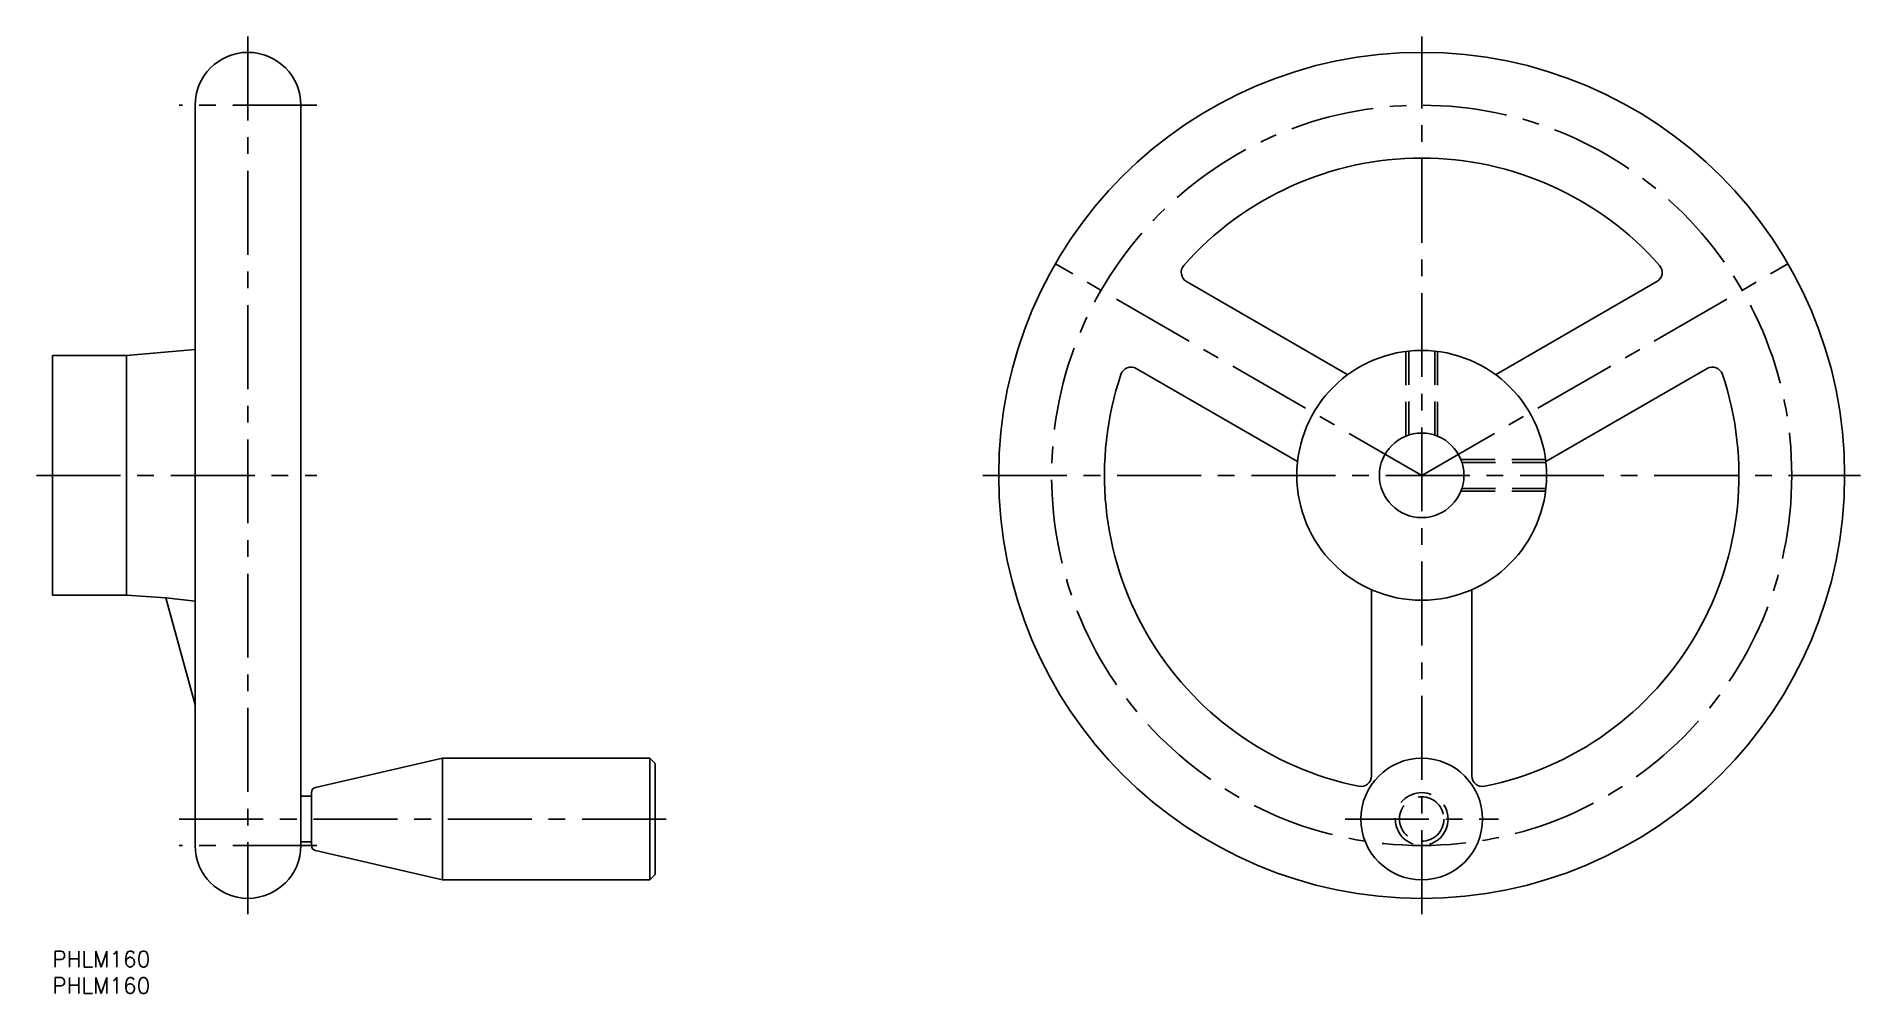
# Model space of a CAD drawing. Extents: x -3 to 342, y -8 to 173.
import ezdxf

# ---------------------------------------------------------------- set-up
doc = ezdxf.new("R2010")
doc.units = 0
doc.header["$LTSCALE"] = 0.5
doc.linetypes.add('CENTER', pattern=[50.8, 31.75, -6.35, 6.35, -6.35])
doc.linetypes.add('DASHED', pattern=[19.05, 12.7, -6.35])
for name, color, linetype in [('MSM_CENTER', 1, 'CENTER'), ('MSM_CONTINUOUS', 7, 'CONTINUOUS'), ('MSM_DASHED', 4, 'DASHED'), ('MSM_PART_NUMBER', 7, 'CONTINUOUS')]:
    doc.layers.add(name, color=color, linetype=linetype)
doc.styles.get("Standard").update_dxf_attribs({"font": 'txt.shx', "height": 3, "bigfont": 'bigfont.shx'})

# ---------------------------------------------------------------- blocks, each defined once
blk = doc.blocks.new('*U4')
at = {"layer": 'MSM_PART_NUMBER'}
blk.add_text('PHLM160', height=3, dxfattribs=at).set_placement((0, -3))
blk = doc.blocks.new('*U5')
at = {"layer": 'MSM_PART_NUMBER'}
blk.add_text('PHLM160', height=3, dxfattribs=at).set_placement((0, -8))

msp = doc.modelspace()

# ---------------------------------------------------------------- linework, layer by layer
at = {"layer": 'MSM_CENTER'}
for p, q in [((37, 173), (37, 7)), ((259, 7), (259, 173)), ((50, 160), (24, 160)), ((259, 90), (189.72, 130)), ((259, 90), (328.28, 130)), ((-3, 90), (50, 90)), ((176, 90), (342, 90)), ((24, 25), (117, 25)), ((244.5, 25), (273.5, 25)), ((50, 20), (24, 20))]:
    msp.add_line(p, q, dxfattribs=at)
msp.add_circle((259, 90), 70, dxfattribs=at)
at = {"layer": 'MSM_CONTINUOUS'}
for p, q in [((27, 20), (27, 160)), ((47, 160), (47, 20)), ((214.52, 126.65), (245.02, 109.04)), ((272.98, 109.04), (303.48, 126.65)), ((0, 67.35), (0, 112.65)), ((0, 112.65), (14, 112.65)), ((14, 112.65), (27, 113.79)), ((14, 67.35), (14, 112.65)), ((235.52, 92.59), (205.02, 110.2)), ((312.98, 110.2), (282.48, 92.59)), ((14, 67.35), (0, 67.35)), ((21.49, 66.81), (14, 67.35)), ((27, 46.62), (21.49, 66.81)), ((21.49, 66.81), (27, 66.21)), ((249.5, 33.15), (249.5, 68.37)), ((268.5, 68.37), (268.5, 33.15)), ((49.78, 30.97), (73.8, 36.5)), ((73.8, 36.5), (113, 36.5)), ((73.8, 36.5), (73.8, 13.5)), ((113, 36.5), (113, 13.5)), ((113, 36.5), (114, 35.5)), ((114, 35.5), (114, 14.5)), ((47, 29.3), (49, 29.3)), ((49, 20), (49, 30)), ((49, 20.7), (47, 20.7)), ((73.8, 13.5), (49.78, 19.03)), ((114, 14.5), (113, 13.5)), ((113, 13.5), (73.8, 13.5))]:
    msp.add_line(p, q, dxfattribs=at)
for centre, radius in [((259, 90), 80), ((259, 90), 23.62), ((259, 90), 8), ((259, 25), 11.5)]:
    msp.add_circle(centre, radius, dxfattribs=at)
for centre, radius, start, end in [((37, 160), 10, 0, 180), ((259, 90), 60, 41.4362, 138.5638), ((215.52, 128.38), 2, 138.5638, 240), ((302.48, 128.38), 2, 300, 41.4362), ((204.02, 108.46), 2, 60, 161.4362), ((313.98, 108.46), 2, 18.5638, 120), ((259, 90), 60, 161.4362, 258.5638), ((259, 90), 60, 281.4362, 18.5638), ((247.5, 33.15), 2, 258.5638, 0), ((270.5, 33.15), 2, 180, 281.4362), ((50, 30), 1, 102.9525, 180), ((37, 20), 10, 180, 0), ((50, 20), 1, 180, 257.0475)]:
    msp.add_arc(centre, radius, start, end, dxfattribs=at)
at = {"layer": 'MSM_DASHED'}
for p, q in [((256, 113.43), (256, 97.42)), ((256.54, 97.61), (256.54, 113.5)), ((261.46, 97.61), (261.46, 113.5)), ((262, 113.43), (262, 97.42)), ((282.43, 93), (266.42, 93)), ((266.61, 92.46), (282.5, 92.46)), ((282.43, 87), (266.42, 87)), ((266.61, 87.54), (282.5, 87.54))]:
    msp.add_line(p, q, dxfattribs=at)
for radius in [5, 4.19]:
    msp.add_circle((259, 25), radius, dxfattribs=at)

# ---------------------------------------------------------------- block references
at = {"layer": 'MSM_CONTINUOUS'}
for name in ['*U4', '*U5']:
    msp.add_blockref(name, (0, 0), dxfattribs=at)

doc.saveas('drawing.dxf')
